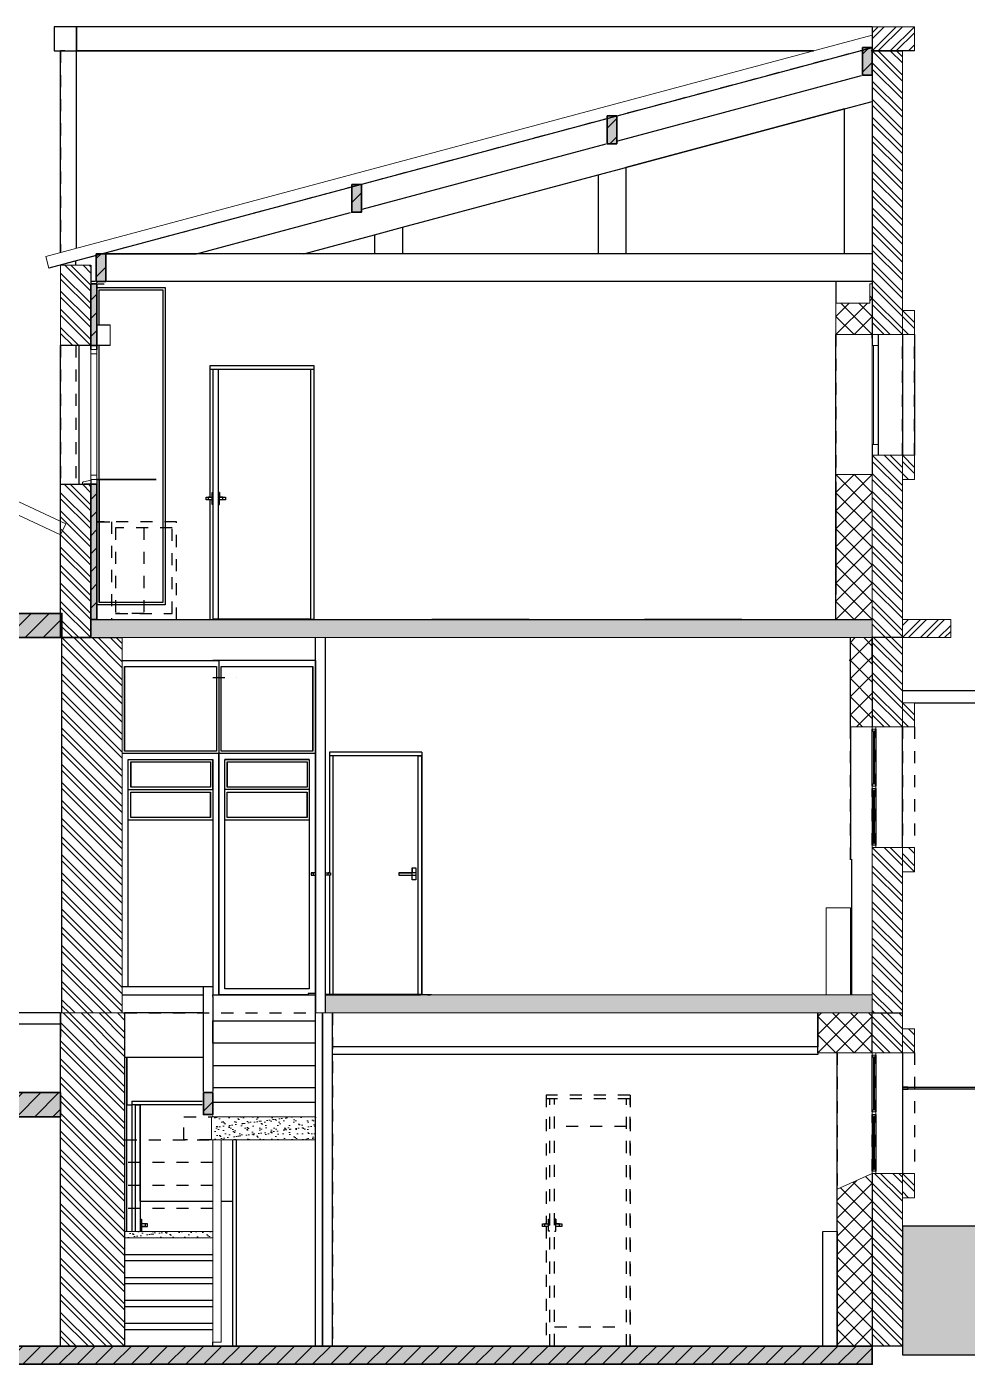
# Model space of a CAD drawing. Header units: metres. Extents: x -22.1 to 4.1, y -0.1 to 10.9.
# Drawn here: x -9.57 to -1.78, y -0.15 to 10.93 of the extents above; entities that cross this region are included whole.
import ezdxf

# ---------------------------------------------------------------- set-up
doc = ezdxf.new("R2010")
doc.units = ezdxf.units.M
doc.linetypes.add('DASH', pattern=[0.2, 0.1, -0.1])
for name, color, linetype in [('01_DALLE_INT-F', 7, 'CONTINUOUS'), ('01_DALLE_INT-R', 7, 'CONTINUOUS'), ('01_DALLE_INT-S', 7, 'CONTINUOUS'), ('01_DALLE_INT-S-SH', 7, 'CONTINUOUS'), ('02_MURS_MAISON-F', 7, 'CONTINUOUS'), ('02_MURS_MAISON-R', 7, 'CONTINUOUS'), ('02_MURS_MAISON-S', 7, 'CONTINUOUS'), ('02_MURS_MAISON-S-SH', 7, 'CONTINUOUS'), ('04_MENUISERIE-F', 7, 'CONTINUOUS'), ('04_MENUISERIE-R', 7, 'CONTINUOUS'), ('04_MENUISERIE-S', 7, 'CONTINUOUS'), ('06_CLOISON-F', 7, 'CONTINUOUS'), ('06_CLOISON-S', 7, 'CONTINUOUS'), ('07_DOUBLAGE-F', 7, 'CONTINUOUS'), ('07_DOUBLAGE-R', 7, 'CONTINUOUS'), ('07_DOUBLAGE-S', 7, 'CONTINUOUS'), ('07_DOUBLAGE-S-SH', 7, 'CONTINUOUS'), ('08_MEUBLES___SANITAIRE-F', 7, 'CONTINUOUS'), ('08_MEUBLES___SANITAIRE-R', 7, 'CONTINUOUS'), ('08_MEUBLES___SANITAIRE-S', 7, 'CONTINUOUS'), ('11_PLAFOND-F', 7, 'CONTINUOUS'), ('11_PLAFOND-R', 7, 'CONTINUOUS'), ('22_COUVERTURE-S', 7, 'CONTINUOUS'), ('23_TN-S', 7, 'CONTINUOUS'), ('23_TN-S-SF', 7, 'CONTINUOUS'), ('LAYER0-F', 7, 'CONTINUOUS'), ('LAYER0-R', 7, 'CONTINUOUS'), ('Z_01_TOITURE-F', 7, 'CONTINUOUS'), ('Z_01_TOITURE-S', 7, 'CONTINUOUS'), ('Z_01_TOITURE-S-SF', 7, 'CONTINUOUS'), ('Z_01_TOITURE-S-SH', 7, 'CONTINUOUS'), ('Z_02_R_0-F', 7, 'CONTINUOUS'), ('Z_02_R_0-S', 7, 'CONTINUOUS'), ('Z_02_R_0-S-SF', 7, 'CONTINUOUS'), ('Z_02_R_0-S-SH', 7, 'CONTINUOUS'), ('Z_03_R-1-R', 7, 'CONTINUOUS'), ('Z_03_R-1-S', 7, 'CONTINUOUS'), ('Z_03_R-1-S-SF', 7, 'CONTINUOUS'), ('Z_03_R-1-S-SH', 7, 'CONTINUOUS'), ('Z_04_EXT_-F', 7, 'CONTINUOUS'), ('Z_1_R+1-S', 7, 'CONTINUOUS'), ('Z_1_R+1-S-SF', 7, 'CONTINUOUS'), ('Z_1_R+1-S-SH', 7, 'CONTINUOUS')]:
    doc.layers.add(name, color=color, linetype=linetype)
pattern_1 = [(45, (0, 0), (-0.07499985, 0.07499985), [])]

msp = doc.modelspace()

# ---------------------------------------------------------------- hatches: boundary and pattern name
at = {"layer": '01_DALLE_INT-S-SH', "lineweight": 18}
h = msp.add_hatch(dxfattribs=at)
h.set_pattern_fill('ARCH screed', color=256, style=0, pattern_type=2)
h.set_pattern_definition([(37.5, (-9.036367, 5.87001), (-0.00240937, 0.0736971), [0, -0.0581369, 0, -0.0650215, 0, -0.06215293]), (7.5, (-9.03637, 5.87001), (0.0676903, 0.1079413), [0, -0.0313633, 0, -0.0523997, 0, -0.0200802]), (-32.5, (-9.08341, 5.87001), (0.11910956, 0.00021645), [0, -0.019124, 0, -0.0688463, 0, -0.0898827]), (-42.5, (-9.08341, 5.87001), (0.1149782, 0.0335693), [0, -0.009562, 0, -0.0451326, 0, -0.05163474])])
h.paths.add_polyline_path([(-9.036, 6.02), (-9.036, 5.87), (-2.566, 5.87), (-2.566, 6.02), (-8.986, 6.02)], flags=16)
h = msp.add_hatch(dxfattribs=at)
h.set_pattern_fill('ARCH screed', color=256, style=0, pattern_type=2)
h.set_pattern_definition([(37.5, (-7.096367, 2.76001), (-0.0024094, 0.0736971), [0, -0.0581369, 0, -0.0650215, 0, -0.0621529]), (7.5, (-7.09637, 2.76001), (0.0676903, 0.1079413), [0, -0.0313633, 0, -0.0523997, 0, -0.0200802]), (-32.5, (-7.14341, 2.76001), (0.1191096, 0.00021645), [0, -0.019124, 0, -0.0688463, 0, -0.0898827]), (-42.5, (-7.14341, 2.76001), (0.1149782, 0.0335693), [0, -0.009562, 0, -0.0451326, 0, -0.05163474])])
h.paths.add_polyline_path([(-7.096, 2.91), (-7.096, 2.76), (-2.566, 2.76), (-2.566, 2.91)], flags=16)
h = msp.add_hatch(dxfattribs=at)
h.set_pattern_fill('ARCH screed', color=256, style=0, pattern_type=2)
h.set_pattern_definition([(37.5, (-8.036367, 1.71001), (-0.0024094, 0.073697), [0, -0.058137, 0, -0.0650215, 0, -0.062153]), (7.5, (-8.03637, 1.71001), (0.06769, 0.107941), [0, -0.0313633, 0, -0.0523997, 0, -0.0200802]), (-32.5, (-8.08341, 1.71001), (0.1191096, 0.0002164), [0, -0.019124, 0, -0.0688463, 0, -0.0898827]), (-42.5, (-8.08341, 1.71001), (0.114978, 0.033569), [0, -0.009562, 0, -0.0451326, 0, -0.0516347])])
h.paths.add_polyline_path([(-8.036, 1.71), (-7.176, 1.71), (-7.176, 1.9), (-8.036, 1.9)], flags=16)
h = msp.add_hatch(dxfattribs=at)
h.set_pattern_fill('ARCH screed', color=256, style=0, pattern_type=2)
h.set_pattern_definition([(37.5, (-8.756367, 0.89689), (-0.0024094, 0.073697), [0, -0.058137, 0, -0.0650215, 0, -0.062153]), (7.5, (-8.75637, 0.89689), (0.06769, 0.107941), [0, -0.0313633, 0, -0.0523997, 0, -0.02008]), (-32.5, (-8.80341, 0.89689), (0.1191096, 0.0002164), [0, -0.019124, 0, -0.0688463, 0, -0.0898827]), (-42.5, (-8.80341, 0.89689), (0.114978, 0.033569), [0, -0.009562, 0, -0.0451326, 0, -0.0516347])])
h.paths.add_polyline_path([(-8.756, 0.95), (-8.756, 0.897), (-8.026, 0.897), (-8.026, 0.95)], flags=16)
at = {"layer": '02_MURS_MAISON-S-SH', "lineweight": 18}
h = msp.add_hatch(dxfattribs=at)
h.set_pattern_fill('NEN metselwerk van baksteen (arcering)', color=256, style=0, pattern_type=2)
h.set_pattern_definition([(45, (-2.56637, 10.73001), (-0.075, 0.075), []), (45, (-2.51637, 10.73001), (-0.075, 0.075), [])])
h.paths.add_polyline_path([(-2.566, 10.93), (-2.566, 10.73), (-2.216, 10.73), (-2.216, 10.93)], flags=16)
h = msp.add_hatch(dxfattribs=at)
h.set_pattern_fill('NEN metselwerk van baksteen (arcering)', color=256, style=0, pattern_type=2)
h.set_pattern_definition([(135, (-2.31637, 8.38001), (-0.075, -0.075), []), (135, (-2.31637, 8.43001), (-0.075, -0.075), [])])
h.paths.add_polyline_path([(-2.566, 8.38), (-2.316, 8.38), (-2.316, 10.73), (-2.566, 10.73)], flags=16)
h = msp.add_hatch(dxfattribs=at)
h.set_pattern_fill('NEN metselwerk van baksteen (arcering)', color=256, style=0, pattern_type=2)
h.set_pattern_definition([(135, (-9.03637, 8.29001), (-0.075, -0.075), []), (135, (-9.03637, 8.34001), (-0.075, -0.075), [])])
h.paths.add_polyline_path([(-9.286, 8.29), (-9.036, 8.29), (-9.036, 8.954), (-9.286, 8.954)], flags=16)
h = msp.add_hatch(dxfattribs=at)
h.set_pattern_fill('NEN metselwerk van baksteen (arcering)', color=256, style=0, pattern_type=2)
h.set_pattern_definition([(-45, (-2.31637, 8.58001), (0.075, 0.075), []), (-45, (-2.31637, 8.53001), (0.075, 0.075), [])])
h.paths.add_polyline_path([(-2.316, 8.58), (-2.316, 8.38), (-2.216, 8.38), (-2.216, 8.58)], flags=16)
h = msp.add_hatch(dxfattribs=at)
h.set_pattern_fill('NEN metselwerk van baksteen (arcering)', color=256, style=0, pattern_type=2)
h.set_pattern_definition([(-45, (-2.56637, 7.38001), (0.075, 0.075), []), (-45, (-2.56637, 7.33001), (0.075, 0.075), [])])
h.paths.add_polyline_path([(-2.566, 7.38), (-2.566, 5.87), (-2.316, 5.87), (-2.316, 7.38)], flags=16)
h = msp.add_hatch(dxfattribs=at)
h.set_pattern_fill('NEN metselwerk van baksteen (arcering)', color=256, style=0, pattern_type=2)
h.set_pattern_definition([(-45, (-2.31637, 7.38001), (0.075, 0.075), []), (-45, (-2.31637, 7.33001), (0.075, 0.075), [])])
h.paths.add_polyline_path([(-2.316, 7.38), (-2.316, 7.18), (-2.216, 7.18), (-2.216, 7.38)], flags=16)
h = msp.add_hatch(dxfattribs=at)
h.set_pattern_fill('NEN metselwerk van baksteen (arcering)', color=256, style=0, pattern_type=2)
h.set_pattern_definition([(135, (-9.03637, 5.87001), (-0.075, -0.075), []), (135, (-9.03637, 5.92001), (-0.075, -0.075), [])])
h.paths.add_polyline_path([(-9.286, 7.14), (-9.286, 6.72), (-9.286, 5.87), (-9.036, 5.87), (-9.036, 7.14)], flags=16)
h = msp.add_hatch(dxfattribs=at)
h.set_pattern_fill('NEN metselwerk van baksteen (arcering)', color=256, style=0, pattern_type=2)
h.set_pattern_definition([(45, (-2.31637, 5.87001), (-0.075, 0.075), []), (45, (-2.26637, 5.87001), (-0.075, 0.075), [])])
h.paths.add_polyline_path([(-2.316, 6.02), (-2.316, 5.87), (-1.916, 5.87), (-1.916, 6.02)], flags=16)
h = msp.add_hatch(dxfattribs=at)
h.set_pattern_fill('NEN metselwerk van baksteen (arcering)', color=256, style=0, pattern_type=2)
h.set_pattern_definition([(-45, (-9.27637, 5.87001), (0.075, 0.075), []), (-45, (-9.27637, 5.82001), (0.075, 0.075), [])])
h.paths.add_polyline_path([(-9.276, 5.87), (-9.276, 2.76), (-8.776, 2.76), (-8.776, 5.87)], flags=16)
h = msp.add_hatch(dxfattribs=at)
h.set_pattern_fill('NEN metselwerk van baksteen (arcering)', color=256, style=0, pattern_type=2)
h.set_pattern_definition([(135, (-2.31637, 5.13001), (-0.075, -0.075), []), (135, (-2.31637, 5.18001), (-0.075, -0.075), [])])
h.paths.add_polyline_path([(-2.566, 5.13), (-2.316, 5.13), (-2.316, 5.87), (-2.566, 5.87)], flags=16)
h = msp.add_hatch(dxfattribs=at)
h.set_pattern_fill('NEN metselwerk van baksteen (arcering)', color=256, style=0, pattern_type=2)
h.set_pattern_definition([(-45, (-2.31637, 5.33001), (0.075, 0.075), []), (-45, (-2.31637, 5.28001), (0.075, 0.075), [])])
h.paths.add_polyline_path([(-2.316, 5.33), (-2.316, 5.13), (-2.216, 5.13), (-2.216, 5.33)], flags=16)
h = msp.add_hatch(dxfattribs=at)
h.set_pattern_fill('NEN metselwerk van baksteen (arcering)', color=256, style=0, pattern_type=2)
h.set_pattern_definition([(-45, (-2.56637, 4.13001), (0.075, 0.075), []), (-45, (-2.56637, 4.08001), (0.075, 0.075), [])])
h.paths.add_polyline_path([(-2.566, 4.13), (-2.566, 2.76), (-2.316, 2.76), (-2.316, 4.13)], flags=16)
h = msp.add_hatch(dxfattribs=at)
h.set_pattern_fill('NEN metselwerk van baksteen (arcering)', color=256, style=0, pattern_type=2)
h.set_pattern_definition([(135, (-2.21637, 3.93001), (-0.075, -0.075), []), (135, (-2.21637, 3.98001), (-0.075, -0.075), [])])
h.paths.add_polyline_path([(-2.316, 3.93), (-2.216, 3.93), (-2.216, 4.13), (-2.316, 4.13)], flags=16)
h = msp.add_hatch(dxfattribs=at)
h.set_pattern_fill('NEN metselwerk van baksteen (arcering)', color=256, style=0, pattern_type=2)
h.set_pattern_definition([(135, (-8.75637, 1e-05), (-0.075, -0.075), []), (135, (-8.75637, 0.05001), (-0.075, -0.075), [])])
h.paths.add_polyline_path([(-9.286, 0), (-8.756, 0), (-8.756, 2.56), (-8.756, 2.76), (-9.286, 2.76), (-9.286, 2.56)], flags=16)
h = msp.add_hatch(dxfattribs=at)
h.set_pattern_fill('NEN metselwerk van baksteen (arcering)', color=256, style=0, pattern_type=2)
h.set_pattern_definition([(135, (-2.31637, 2.43001), (-0.075, -0.075), []), (135, (-2.31637, 2.48001), (-0.075, -0.075), [])])
h.paths.add_polyline_path([(-2.566, 2.43), (-2.316, 2.43), (-2.316, 2.76), (-2.566, 2.76)], flags=16)
h = msp.add_hatch(dxfattribs=at)
h.set_pattern_fill('NEN metselwerk van baksteen (arcering)', color=256, style=0, pattern_type=2)
h.set_pattern_definition([(135, (-2.21637, 2.43001), (-0.075, -0.075), []), (135, (-2.21637, 2.48001), (-0.075, -0.075), [])])
h.paths.add_polyline_path([(-2.316, 2.43), (-2.216, 2.43), (-2.216, 2.63), (-2.316, 2.63)], flags=16)
h = msp.add_hatch(dxfattribs=at)
h.set_pattern_fill('NEN metselwerk van baksteen (arcering)', color=256, style=0, pattern_type=2)
h.set_pattern_definition([(135, (-2.31637, 1e-05), (-0.075, -0.075), []), (135, (-2.31637, 0.05001), (-0.075, -0.075), [])])
h.paths.add_polyline_path([(-2.566, 0), (-2.316, 0), (-2.316, 1.43), (-2.566, 1.43)], flags=16)
h = msp.add_hatch(dxfattribs=at)
h.set_pattern_fill('NEN metselwerk van baksteen (arcering)', color=256, style=0, pattern_type=2)
h.set_pattern_definition([(-45, (-2.31637, 1.43001), (0.075, 0.075), []), (-45, (-2.31637, 1.38001), (0.075, 0.075), [])])
h.paths.add_polyline_path([(-2.316, 1.43), (-2.316, 1.23), (-2.216, 1.23), (-2.216, 1.43)], flags=16)
at = {"layer": '07_DOUBLAGE-S-SH', "lineweight": 18}
h = msp.add_hatch(dxfattribs=at)
h.set_pattern_fill('NEN loofhout', color=256, style=0, pattern_type=2)
h.set_pattern_definition([(45, (-2.86637, 8.38001), (-0.075, 0.075), []), (135, (-2.86637, 8.38001), (-0.075, -0.075), [])])
h.paths.add_polyline_path([(-2.866, 8.38), (-2.566, 8.38), (-2.566, 8.64), (-2.566, 8.8), (-2.586, 8.8), (-2.586, 8.64), (-2.866, 8.64)], flags=16)
h = msp.add_hatch(dxfattribs=at)
h.set_pattern_fill('NEN loofhout', color=256, style=0, pattern_type=2)
h.set_pattern_definition([(135, (-2.56637, 6.02001), (-0.075, -0.075), []), (225, (-2.56637, 6.02001), (0.075, -0.075), [])])
h.paths.add_polyline_path([(-2.866, 6.167), (-2.866, 6.02), (-2.566, 6.02), (-2.566, 7.22), (-2.566, 7.38), (-2.566, 7.22), (-2.866, 7.22), (-2.866, 7.16), (-2.866, 6.227)], flags=16)
h = msp.add_hatch(dxfattribs=at)
h.set_pattern_fill('NEN loofhout', color=256, style=0, pattern_type=2)
h.set_pattern_definition([(-45, (-2.74637, 5.68001), (0.075, 0.075), []), (45, (-2.74637, 5.68001), (-0.075, 0.075), [])])
h.paths.add_polyline_path([(-2.746, 5.68), (-2.746, 5.13), (-2.566, 5.13), (-2.566, 5.68), (-2.566, 5.87), (-2.746, 5.87)], flags=16)
h = msp.add_hatch(dxfattribs=at)
h.set_pattern_fill('NEN loofhout', color=256, style=0, pattern_type=2)
h.set_pattern_definition([(45, (-3.01637, 2.43001), (-0.075, 0.075), []), (135, (-3.01637, 2.43001), (-0.075, -0.075), [])])
h.paths.add_polyline_path([(-3.016, 2.43), (-2.566, 2.43), (-2.566, 2.48), (-2.566, 2.76), (-3.016, 2.76), (-3.016, 2.48)], flags=16)
h = msp.add_hatch(dxfattribs=at)
h.set_pattern_fill('NEN loofhout', color=256, style=0, pattern_type=2)
h.set_pattern_definition([(135, (-2.56637, 1e-05), (-0.075, -0.075), []), (225, (-2.56637, 1e-05), (0.075, -0.075), [])])
h.paths.add_polyline_path([(-2.856, 0), (-2.566, 0), (-2.566, 1.43), (-2.856, 1.3)], flags=16)
at = {"layer": '23_TN-S-SF', "true_color": 0xf5f5f5}
msp.add_hatch(color=7, dxfattribs=at).paths.add_polyline_path([(-2.316, -0.072), (4.143, -0.072), (4.143, 0.993), (-2.316, 0.993)], flags=16)
at = {"layer": 'Z_01_TOITURE-S-SF', "true_color": 0xf4f4f4}
for points in [[(-2.646, 10.758), (-2.646, 10.528), (-2.566, 10.528), (-2.566, 10.758)], [(-4.761, 10.191), (-4.761, 9.961), (-4.681, 9.961), (-4.681, 10.191)], [(-6.876, 9.624), (-6.876, 9.394), (-6.796, 9.394), (-6.796, 9.624)], [(-8.991, 9.05), (-8.991, 8.82), (-8.911, 8.82), (-8.911, 9.05)]]:
    msp.add_hatch(color=7, dxfattribs=at).paths.add_polyline_path(points, flags=16)
at = {"layer": 'Z_01_TOITURE-S-SH', "lineweight": 18, "true_color": 0x6e6e6e}
h = msp.add_hatch(dxfattribs=at)
h.set_pattern_fill('Skalp default', color=8, style=0, pattern_type=2)
h.set_pattern_definition(pattern_1)
h.paths.add_polyline_path([(-2.646, 10.758), (-2.646, 10.528), (-2.566, 10.528), (-2.566, 10.758)], flags=16)
h = msp.add_hatch(dxfattribs=at)
h.set_pattern_fill('Skalp default', color=8, style=0, pattern_type=2)
h.set_pattern_definition(pattern_1)
h.paths.add_polyline_path([(-4.761, 10.191), (-4.761, 9.961), (-4.681, 9.961), (-4.681, 10.191)], flags=16)
h = msp.add_hatch(dxfattribs=at)
h.set_pattern_fill('Skalp default', color=8, style=0, pattern_type=2)
h.set_pattern_definition(pattern_1)
h.paths.add_polyline_path([(-6.876, 9.624), (-6.876, 9.394), (-6.796, 9.394), (-6.796, 9.624)], flags=16)
h = msp.add_hatch(dxfattribs=at)
h.set_pattern_fill('Skalp default', color=8, style=0, pattern_type=2)
h.set_pattern_definition(pattern_1)
h.paths.add_polyline_path([(-8.991, 9.05), (-8.991, 8.82), (-8.911, 8.82), (-8.911, 9.05)], flags=16)
at = {"layer": 'Z_02_R_0-S-SF', "true_color": 0xf4f4f4}
for points in [[(-21.751, 1.9), (-9.286, 1.9), (-9.286, 2.1), (-21.751, 2.1)], [(-8.104, 2.1), (-8.104, 1.918), (-8.026, 1.918), (-8.026, 2.1)]]:
    msp.add_hatch(color=7, dxfattribs=at).paths.add_polyline_path(points, flags=16)
at = {"layer": 'Z_02_R_0-S-SH', "lineweight": 18, "true_color": 0x6e6e6e}
h = msp.add_hatch(dxfattribs=at)
h.set_pattern_fill('Skalp default', color=8, style=0, pattern_type=2)
h.set_pattern_definition(pattern_1)
h.paths.add_polyline_path([(-21.751, 1.9), (-9.286, 1.9), (-9.286, 2.1), (-21.751, 2.1)], flags=16)
h = msp.add_hatch(dxfattribs=at)
h.set_pattern_fill('Skalp default', color=8, style=0, pattern_type=2)
h.set_pattern_definition(pattern_1)
h.paths.add_polyline_path([(-8.104, 2.1), (-8.104, 1.918), (-8.026, 1.918), (-8.026, 2.1)], flags=16)
at = {"layer": 'Z_03_R-1-S-SF', "true_color": 0xf4f4f4}
msp.add_hatch(color=7, dxfattribs=at).paths.add_polyline_path([(-22.007, -0.15), (-2.566, -0.15), (-2.566, 0), (-7.036, 0), (-7.176, 0), (-8.736, 0), (-9.311, 0), (-22.007, 0)], flags=16)
at = {"layer": 'Z_03_R-1-S-SH', "lineweight": 18, "true_color": 0x6e6e6e}
h = msp.add_hatch(dxfattribs=at)
h.set_pattern_fill('Skalp default', color=8, style=0, pattern_type=2)
h.set_pattern_definition(pattern_1)
h.paths.add_polyline_path([(-22.007, -0.15), (-2.566, -0.15), (-2.566, 0), (-7.036, 0), (-7.176, 0), (-8.736, 0), (-9.311, 0), (-22.007, 0)], flags=16)
at = {"layer": 'Z_1_R+1-S-SF', "true_color": 0xf4f4f4}
for points in [[(-9.036, 8.8), (-9.036, 8.29), (-8.986, 8.29), (-8.986, 8.8)], [(-9.036, 6.02), (-8.986, 6.02), (-8.986, 7.14), (-9.036, 7.14)], [(-12.301, 6.07), (-12.301, 5.87), (-9.276, 5.87), (-9.276, 6.07)]]:
    msp.add_hatch(color=7, dxfattribs=at).paths.add_polyline_path(points, flags=16)
at = {"layer": 'Z_1_R+1-S-SH', "lineweight": 18, "true_color": 0x6e6e6e}
h = msp.add_hatch(dxfattribs=at)
h.set_pattern_fill('Skalp default', color=8, style=0, pattern_type=2)
h.set_pattern_definition(pattern_1)
h.paths.add_polyline_path([(-9.036, 8.8), (-9.036, 8.29), (-8.986, 8.29), (-8.986, 8.8)], flags=16)
h = msp.add_hatch(dxfattribs=at)
h.set_pattern_fill('Skalp default', color=8, style=0, pattern_type=2)
h.set_pattern_definition(pattern_1)
h.paths.add_polyline_path([(-9.036, 6.02), (-8.986, 6.02), (-8.986, 7.14), (-9.036, 7.14)], flags=16)
h = msp.add_hatch(dxfattribs=at)
h.set_pattern_fill('Skalp default', color=8, style=0, pattern_type=2)
h.set_pattern_definition(pattern_1)
h.paths.add_polyline_path([(-12.301, 6.07), (-12.301, 5.87), (-9.276, 5.87), (-9.276, 6.07)], flags=16)

# ---------------------------------------------------------------- linework, layer by layer
at = {"layer": '01_DALLE_INT-F', "color": 7}
for points in [[(-8.026, 2.897), (-8.026, 2.91)], [(-7.236, 2.91), (-7.976, 2.91)], [(-8.104, 2.76), (-8.756, 2.76)], [(-8.756, 0.76), (-8.026, 0.76)], [(-8.756, 0.709), (-8.026, 0.709)], [(-8.756, 0.57), (-8.026, 0.57)], [(-8.756, 0.519), (-8.026, 0.519)], [(-8.756, 0.38), (-8.026, 0.38)], [(-8.756, 0.329), (-8.026, 0.329)], [(-8.756, 0.19), (-8.026, 0.19)], [(-8.756, 0.139), (-8.026, 0.139)], [(-8.026, 0.009), (-8.026, 0.032)]]:
    msp.add_lwpolyline(points, dxfattribs=at)
at = {"layer": '01_DALLE_INT-R', "color": 7, "linetype": 'DASH'}
for points in [[(-8.265, 1.71), (-8.265, 1.9)], [(-8.265, 1.9), (-8.036, 1.9)], [(-8.756, 1.71), (-8.036, 1.71)], [(-8.036, 1.71), (-8.265, 1.71)], [(-8.026, 1.52), (-8.756, 1.52)], [(-8.026, 1.33), (-8.756, 1.33)], [(-8.026, 1.14), (-8.756, 1.14)]]:
    msp.add_lwpolyline(points, dxfattribs=at)
at = {"layer": '01_DALLE_INT-S', "lineweight": 0}
for points in [[(-9.036, 6.02), (-9.036, 5.87), (-2.566, 5.87), (-2.566, 6.02), (-8.986, 6.02)], [(-7.096, 2.91), (-7.096, 2.76), (-2.566, 2.76), (-2.566, 2.91)], [(-8.036, 1.71), (-7.176, 1.71), (-7.176, 1.9), (-8.036, 1.9)], [(-8.756, 0.95), (-8.756, 0.897), (-8.026, 0.897), (-8.026, 0.95)]]:
    msp.add_lwpolyline(points, close=True, dxfattribs=at)
at = {"layer": '02_MURS_MAISON-F', "color": 7}
for points in [[(-2.566, 10.93), (-9.34, 10.93)], [(-9.34, 10.93), (-9.34, 10.73)], [(-9.154, 9.095), (-9.154, 10.93)], [(-9.154, 10.93), (-9.154, 10.73)], [(-9.34, 10.73), (-3.052, 10.73)], [(-9.286, 9.059), (-9.286, 10.73)], [(-3.052, 10.73), (-9.154, 10.73)], [(-2.655, 10.73), (-2.665, 10.73)], [(-9.286, 8.954), (-9.286, 8.956)], [(-2.316, 8.38), (-2.316, 7.38)], [(-2.216, 8.38), (-2.216, 7.38)], [(-9.286, 7.14), (-9.286, 8.29)], [(-9.136, 8.29), (-9.136, 7.14)], [(-2.316, 4.13), (-2.316, 5.13)], [(-9.286, 2.76), (-12.452, 2.76)], [(-12.072, 2.67), (-9.286, 2.67)], [(-3.016, 2.48), (-7.037, 2.48)], [(-8.756, 2.395), (-8.104, 2.395)], [(-3.016, 2.415), (-7.037, 2.415)], [(-3.016, 2.43), (-3.016, 2.415)]]:
    msp.add_lwpolyline(points, dxfattribs=at)
at = {"layer": '02_MURS_MAISON-R', "color": 7, "linetype": 'DASH'}
for points in [[(-3.052, 10.73), (-9.286, 10.73)], [(-9.286, 10.73), (-9.286, 9.059)], [(-9.286, 9.059), (-9.286, 10.73)], [(-2.655, 10.73), (-2.665, 10.73)], [(-2.637, 10.73), (-2.646, 10.73)], [(-2.566, 10.73), (-2.575, 10.73)], [(-9.286, 8.956), (-9.286, 8.954)], [(-2.316, 7.38), (-2.316, 8.38)], [(-2.216, 7.38), (-2.216, 8.38)], [(-9.286, 8.29), (-9.286, 7.14)], [(-9.161, 8.29), (-9.161, 7.14)], [(-2.316, 5.13), (-2.316, 4.13)], [(-2.216, 5.13), (-2.216, 4.13)], [(-2.316, 2.43), (-2.316, 1.43)], [(-2.216, 2.43), (-2.216, 1.43)], [(-4.601, 1.82), (-5.196, 1.82)]]:
    msp.add_lwpolyline(points, dxfattribs=at)
at = {"layer": '02_MURS_MAISON-S', "lineweight": 0}
for points in [[(-2.566, 10.93), (-2.566, 10.73), (-2.216, 10.73), (-2.216, 10.93)], [(-2.566, 8.38), (-2.316, 8.38), (-2.316, 10.73), (-2.566, 10.73)], [(-9.286, 8.29), (-9.036, 8.29), (-9.036, 8.954), (-9.286, 8.954)], [(-2.316, 8.58), (-2.316, 8.38), (-2.216, 8.38), (-2.216, 8.58)], [(-2.566, 7.38), (-2.566, 5.87), (-2.316, 5.87), (-2.316, 7.38)], [(-2.316, 7.38), (-2.316, 7.18), (-2.216, 7.18), (-2.216, 7.38)], [(-9.286, 7.14), (-9.286, 6.72), (-9.286, 5.87), (-9.036, 5.87), (-9.036, 7.14)], [(-2.316, 6.02), (-2.316, 5.87), (-1.916, 5.87), (-1.916, 6.02)], [(-9.276, 5.87), (-9.276, 2.76), (-8.776, 2.76), (-8.776, 5.87)], [(-2.566, 5.13), (-2.316, 5.13), (-2.316, 5.87), (-2.566, 5.87)], [(-2.316, 5.33), (-2.316, 5.13), (-2.216, 5.13), (-2.216, 5.33)], [(-2.566, 4.13), (-2.566, 2.76), (-2.316, 2.76), (-2.316, 4.13)], [(-2.316, 3.93), (-2.216, 3.93), (-2.216, 4.13), (-2.316, 4.13)], [(-9.286, 0), (-8.756, 0), (-8.756, 2.56), (-8.756, 2.76), (-9.286, 2.76), (-9.286, 2.56)], [(-2.566, 2.43), (-2.316, 2.43), (-2.316, 2.76), (-2.566, 2.76)], [(-2.316, 2.43), (-2.216, 2.43), (-2.216, 2.63), (-2.316, 2.63)], [(-2.566, 0), (-2.316, 0), (-2.316, 1.43), (-2.566, 1.43)], [(-2.316, 1.43), (-2.316, 1.23), (-2.216, 1.23), (-2.216, 1.43)]]:
    msp.add_lwpolyline(points, close=True, dxfattribs=at)
at = {"layer": '04_MENUISERIE-F', "color": 7}
for points in [[(-2.516, 8.29), (-2.516, 7.47)], [(-8.051, 8.12), (-8.051, 7.032)], [(-7.186, 8.09), (-8.051, 8.09)], [(-8.022, 6.02), (-8.022, 8.09)], [(-7.981, 8.09), (-7.981, 6.022)], [(-7.216, 8.09), (-7.216, 6.02)], [(-8.986, 7.18), (-8.497, 7.18)], [(-8.497, 7.18), (-8.986, 7.18)], [(-8.922, 7.18), (-8.986, 7.18)], [(-8.822, 7.18), (-8.86, 7.18)], [(-8.081, 7.012), (-8.081, 7.032)], [(-8.081, 7.032), (-8.031, 7.032)], [(-8.031, 7.012), (-8.081, 7.012)], [(-8.061, 7.012), (-8.061, 7.032)], [(-8.051, 7.032), (-8.061, 7.032)], [(-8.031, 6.972), (-8.031, 7.072)], [(-8.031, 7.072), (-8.022, 7.072)], [(-8.031, 7.072), (-8.031, 7.032)], [(-7.971, 7.072), (-7.981, 7.072)], [(-7.971, 6.972), (-7.971, 7.072)], [(-7.971, 7.072), (-7.971, 7.032)], [(-7.971, 7.032), (-7.921, 7.032)], [(-7.942, 7.032), (-7.971, 7.032)], [(-7.921, 7.012), (-7.971, 7.012)], [(-7.942, 7.012), (-7.942, 7.032)], [(-7.921, 7.032), (-7.921, 7.012)], [(-8.022, 6.972), (-8.031, 6.972)], [(-7.981, 6.972), (-7.971, 6.972)], [(-7.216, 6.022), (-8.022, 6.022)], [(-7.216, 6.02), (-8.022, 6.02)], [(-7.191, 6.02), (-7.897, 6.02)], [(-7.218, 6.02), (-7.199, 6.02)], [(-5.406, 6.02), (-6.212, 6.02)], [(-5.486, 6.02), (-6.191, 6.02)], [(-5.426, 6.02), (-6.132, 6.02)], [(-5.513, 6.02), (-5.494, 6.02)], [(-5.453, 6.02), (-5.434, 6.02)], [(-5.437, 6.02), (-5.415, 6.02)], [(-3.646, 6.02), (-4.452, 6.02)], [(-3.677, 6.02), (-3.655, 6.02)], [(-2.566, 4.64), (-2.566, 5.11)], [(-2.536, 5.11), (-2.536, 4.64)], [(-7.061, 4.92), (-7.061, 3.922)], [(-6.296, 4.89), (-7.061, 4.89)], [(-7.031, 4.89), (-7.031, 2.91)], [(-6.326, 2.91), (-6.326, 4.89)], [(-6.326, 4.89), (-6.296, 4.89)], [(-6.296, 4.92), (-6.296, 2.91)], [(-6.296, 2.91), (-6.296, 4.89)], [(-2.566, 4.62), (-2.566, 4.15)], [(-2.536, 4.62), (-2.536, 4.15)], [(-7.176, 3.922), (-7.212, 3.922)], [(-7.212, 3.922), (-7.212, 3.902)], [(-7.212, 3.922), (-7.191, 3.922)], [(-7.212, 3.902), (-7.176, 3.902)], [(-7.191, 3.902), (-7.191, 3.922)], [(-7.096, 3.922), (-7.051, 3.922)], [(-7.051, 3.902), (-7.096, 3.902)], [(-7.071, 3.902), (-7.071, 3.922)], [(-7.061, 3.922), (-7.071, 3.922)], [(-7.051, 3.922), (-7.051, 3.902)], [(-6.346, 3.922), (-6.486, 3.922)], [(-6.486, 3.922), (-6.486, 3.902)], [(-6.486, 3.922), (-6.376, 3.922)], [(-6.486, 3.902), (-6.346, 3.902)], [(-6.376, 3.922), (-6.376, 3.962)], [(-6.376, 3.962), (-6.346, 3.962)], [(-6.376, 3.962), (-6.376, 3.922)], [(-6.376, 3.862), (-6.376, 3.922)], [(-6.346, 3.962), (-6.346, 3.862)], [(-6.346, 3.862), (-6.376, 3.862)], [(-6.307, 2.912), (-7.096, 2.912)], [(-7.096, 2.91), (-6.307, 2.91)], [(-7.061, 2.912), (-7.031, 2.912)], [(-7.031, 2.91), (-6.326, 2.91)], [(-6.216, 2.91), (-7.022, 2.91)], [(-6.891, 2.91), (-6.993, 2.91)], [(-6.247, 2.91), (-6.225, 2.91)], [(-2.566, 1.94), (-2.566, 2.41)], [(-2.536, 2.41), (-2.536, 1.94)], [(-8.696, 2.03), (-8.696, 0.95)], [(-8.113, 2), (-8.696, 2)], [(-8.666, 0.95), (-8.666, 2)], [(-8.666, 2), (-8.627, 2)], [(-8.627, 2), (-8.627, 0.95)], [(-8.627, 1.2), (-8.627, 2)], [(-2.566, 1.92), (-2.566, 1.45)], [(-2.536, 1.92), (-2.536, 1.45)], [(-7.862, 1.71), (-7.862, 0.009)], [(-8.627, 1.052), (-8.616, 1.052)], [(-8.616, 1.052), (-8.616, 0.952)], [(-8.566, 1.012), (-8.616, 1.012)], [(-8.586, 1.012), (-8.586, 0.992)], [(-8.566, 0.992), (-8.566, 1.012)], [(-8.616, 0.952), (-8.627, 0.952)], [(-8.616, 0.952), (-8.616, 0.992)], [(-8.616, 0.992), (-8.566, 0.992)], [(-8.586, 0.992), (-8.616, 0.992)]]:
    msp.add_lwpolyline(points, dxfattribs=at)
at = {"layer": '04_MENUISERIE-R', "color": 7, "linetype": 'DASH'}
for points in [[(-2.516, 8.29), (-2.516, 7.47)], [(-8.986, 7.18), (-8.496, 7.18)], [(-8.496, 7.18), (-8.821, 7.18)], [(-8.501, 7.18), (-8.496, 7.18)], [(-2.566, 4.64), (-2.566, 5.11)], [(-2.536, 4.64), (-2.536, 5.11)], [(-2.566, 4.15), (-2.566, 4.62)], [(-2.536, 4.15), (-2.536, 4.62)], [(-2.566, 1.94), (-2.566, 2.41)], [(-2.536, 1.94), (-2.536, 2.41)], [(-5.266, 2.08), (-5.266, 1.012)], [(-4.571, 2.05), (-5.266, 2.05)], [(-5.236, 0), (-5.236, 2.05)], [(-5.196, 0.002), (-5.196, 2.05)], [(-4.601, 0), (-4.601, 2.05)], [(-4.571, 2.08), (-4.571, 0)], [(-4.571, 0), (-4.571, 2.05)], [(-2.566, 1.45), (-2.566, 1.92)], [(-2.536, 1.45), (-2.536, 1.92)], [(-5.296, 0.992), (-5.296, 1.012)], [(-5.296, 1.012), (-5.246, 1.012)], [(-5.276, 0.992), (-5.276, 1.012)], [(-5.266, 1.012), (-5.276, 1.012)], [(-5.246, 0.952), (-5.246, 1.052)], [(-5.246, 1.052), (-5.236, 1.052)], [(-5.246, 1.052), (-5.246, 1.012)], [(-5.186, 1.052), (-5.196, 1.052)], [(-5.186, 0.952), (-5.186, 1.052)], [(-5.186, 1.052), (-5.186, 1.012)], [(-5.186, 1.012), (-5.136, 1.012)], [(-5.156, 1.012), (-5.186, 1.012)], [(-5.156, 0.992), (-5.156, 1.012)], [(-5.136, 1.012), (-5.136, 0.992)], [(-5.246, 0.992), (-5.296, 0.992)], [(-5.236, 0.952), (-5.246, 0.952)], [(-5.196, 0.952), (-5.186, 0.952)], [(-5.136, 0.992), (-5.186, 0.992)], [(-5.236, 0.002), (-4.601, 0.002)]]:
    msp.add_lwpolyline(points, dxfattribs=at)
at = {"layer": '04_MENUISERIE-S', "lineweight": 0}
for points in [[(-8.986, 8.29), (-8.876, 8.29), (-8.876, 8.46), (-8.986, 8.46)], [(-2.566, 8.35), (-2.566, 8.29), (-2.516, 8.29), (-2.516, 8.35), (-2.516, 8.38), (-2.566, 8.38)], [(-9.036, 8.255), (-8.986, 8.255), (-8.986, 8.29), (-9.036, 8.29)], [(-9.036, 8.255), (-9.036, 8.22), (-8.986, 8.22), (-8.986, 8.255)], [(-9.036, 8.22), (-9.036, 7.215), (-8.986, 7.215), (-8.986, 8.22)], [(-2.566, 8.29), (-2.566, 7.47), (-2.556, 7.47), (-2.556, 8.29)], [(-2.566, 7.41), (-2.566, 7.38), (-2.516, 7.38), (-2.516, 7.41), (-2.516, 7.47), (-2.566, 7.47)], [(-9.036, 7.215), (-9.036, 7.18), (-8.986, 7.18), (-8.986, 7.215)], [(-9.106, 7.14), (-9.094, 7.14), (-9.094, 7.143), (-9.036, 7.143), (-9.036, 7.175), (-9.094, 7.161), (-9.095, 7.16), (-9.097, 7.159), (-9.099, 7.159), (-9.1, 7.158), (-9.102, 7.157), (-9.103, 7.156), (-9.104, 7.155), (-9.105, 7.154), (-9.105, 7.152), (-9.106, 7.151), (-9.106, 7.15), (-9.106, 7.149)], [(-9.036, 7.14), (-8.986, 7.14), (-8.986, 7.18), (-9.036, 7.18)], [(-2.566, 5.13), (-2.566, 5.11), (-2.556, 5.09), (-2.566, 5.11), (-2.536, 5.11), (-2.546, 5.09), (-2.536, 5.11), (-2.536, 5.13)], [(-2.556, 5.09), (-2.556, 4.66), (-2.546, 4.66), (-2.546, 5.09)], [(-2.566, 4.64), (-2.566, 4.62), (-2.556, 4.6), (-2.566, 4.62), (-2.536, 4.62), (-2.546, 4.6), (-2.536, 4.62), (-2.536, 4.64), (-2.546, 4.66), (-2.536, 4.64), (-2.566, 4.64), (-2.556, 4.66)], [(-2.556, 4.6), (-2.556, 4.17), (-2.546, 4.17), (-2.546, 4.6)], [(-2.566, 4.13), (-2.536, 4.13), (-2.536, 4.15), (-2.546, 4.17), (-2.536, 4.15), (-2.566, 4.15), (-2.556, 4.17), (-2.566, 4.15)], [(-2.566, 2.43), (-2.566, 2.41), (-2.556, 2.39), (-2.566, 2.41), (-2.536, 2.41), (-2.546, 2.39), (-2.536, 2.41), (-2.536, 2.43)], [(-2.556, 2.39), (-2.556, 1.96), (-2.546, 1.96), (-2.546, 2.39)], [(-2.566, 1.94), (-2.566, 1.92), (-2.556, 1.9), (-2.566, 1.92), (-2.536, 1.92), (-2.546, 1.9), (-2.536, 1.92), (-2.536, 1.94), (-2.546, 1.96), (-2.536, 1.94), (-2.566, 1.94), (-2.556, 1.96)], [(-2.556, 1.9), (-2.556, 1.47), (-2.546, 1.47), (-2.546, 1.9)], [(-2.566, 1.43), (-2.536, 1.43), (-2.536, 1.45), (-2.546, 1.47), (-2.536, 1.45), (-2.566, 1.45), (-2.556, 1.47), (-2.566, 1.45)]]:
    msp.add_lwpolyline(points, close=True, dxfattribs=at)
at = {"layer": '06_CLOISON-F', "color": 7}
for points in [[(-9, 8.82), (-9.037, 8.82)], [(-8.986, 8.811), (-8.986, 8.809)], [(-8.978, 8.77), (-8.421, 8.77)], [(-8.421, 8.77), (-8.421, 6.14)], [(-2.866, 8.82), (-2.866, 8.64)], [(-8.966, 8.46), (-8.966, 8.75)], [(-8.966, 8.75), (-8.441, 8.75)], [(-8.441, 8.75), (-8.441, 6.16)], [(-8.966, 6.16), (-8.966, 8.29)], [(-7.186, 8.12), (-8.051, 8.12)], [(-7.186, 6.02), (-7.186, 8.12)], [(-8.966, 7.18), (-8.966, 6.16)], [(-8.051, 7.012), (-8.051, 6.02)], [(-8.421, 6.14), (-8.978, 6.14)], [(-8.441, 6.16), (-8.966, 6.16)], [(-7.176, 5.68), (-8.026, 5.68)], [(-8.026, 5.68), (-7.976, 5.68)], [(-7.976, 5.68), (-7.976, 2.91)], [(-2.746, 5.68), (-2.756, 5.68)], [(-8.756, 4.93), (-8.756, 5.63)], [(-8.756, 5.63), (-7.996, 5.63)], [(-8.756, 5.63), (-8.756, 4.93)], [(-7.996, 5.63), (-7.996, 4.93)], [(-7.956, 4.93), (-7.956, 5.63)], [(-7.956, 5.63), (-7.197, 5.63)], [(-7.197, 5.63), (-7.197, 4.93)], [(-7.197, 4.93), (-7.197, 5.63)], [(-7.176, 4.91), (-8.776, 4.91)], [(-7.996, 4.93), (-8.756, 4.93)], [(-7.976, 2.91), (-7.976, 4.91)], [(-7.197, 4.93), (-7.956, 4.93)], [(-6.296, 4.92), (-7.061, 4.92)], [(-8.726, 2.98), (-8.726, 4.86)], [(-8.726, 4.86), (-8.026, 4.86)], [(-8.706, 4.63), (-8.706, 4.84)], [(-8.706, 4.84), (-8.046, 4.84)], [(-8.706, 4.84), (-8.706, 4.63)], [(-8.046, 4.84), (-8.046, 4.63)], [(-8.026, 4.86), (-8.026, 2.96)], [(-8.026, 4.61), (-8.026, 4.86)], [(-7.927, 4.86), (-7.227, 4.86)], [(-7.927, 2.96), (-7.927, 4.86)], [(-7.227, 4.86), (-7.927, 4.86)], [(-7.906, 4.63), (-7.906, 4.84)], [(-7.906, 4.84), (-7.246, 4.84)], [(-7.906, 4.84), (-7.906, 4.63)], [(-7.246, 4.84), (-7.246, 4.63)], [(-7.227, 4.86), (-7.227, 2.96)], [(-8.726, 4.61), (-8.026, 4.61)], [(-8.046, 4.63), (-8.706, 4.63)], [(-8.706, 4.38), (-8.706, 4.59)], [(-8.706, 4.59), (-8.046, 4.59)], [(-8.046, 4.59), (-8.046, 4.38)], [(-8.046, 4.38), (-8.046, 4.59)], [(-7.227, 4.61), (-7.927, 4.61)], [(-7.246, 4.63), (-7.906, 4.63)], [(-7.906, 4.38), (-7.906, 4.59)], [(-7.906, 4.59), (-7.246, 4.59)], [(-7.246, 4.59), (-7.246, 4.38)], [(-7.246, 4.38), (-7.246, 4.59)], [(-8.726, 4.36), (-8.026, 4.36)], [(-8.046, 4.38), (-8.706, 4.38)], [(-7.927, 4.36), (-7.227, 4.36)], [(-7.246, 4.38), (-7.906, 4.38)], [(-2.737, 4.035), (-2.737, 2.91)], [(-7.061, 3.902), (-7.061, 2.91)], [(-8.026, 2.91), (-7.176, 2.91)], [(-7.964, 2.91), (-7.976, 2.91)], [(-7.227, 2.96), (-7.927, 2.96)], [(-7.176, 2.92), (-7.236, 2.92)], [(-7.236, 2.92), (-7.236, 2.91)], [(-8.026, 2.695), (-7.956, 2.695)], [(-8.737, 0.95), (-8.737, 2.395)], [(-8.737, 2.395), (-8.737, 2)], [(-8.737, 2), (-8.696, 2)], [(-8.696, 2.03), (-8.113, 2.03)], [(-8.026, 1.9), (-8.026, 1.909)], [(-7.832, 1.71), (-7.832, 0.009)]]:
    msp.add_lwpolyline(points, dxfattribs=at)
at = {"layer": '06_CLOISON-S', "lineweight": 0}
for points in [[(-7.176, 2.76), (-7.096, 2.76), (-7.096, 5.68), (-7.096, 5.87), (-7.176, 5.87), (-7.176, 5.68)], [(-7.176, 2.76), (-7.176, 0), (-7.119, 0), (-7.119, 2.76)], [(-7.119, 2.76), (-7.119, 2.48), (-7.119, 0), (-7.036, 0), (-7.036, 2.48), (-7.036, 2.76)], [(-8.026, 0.032), (-7.956, 0.032), (-7.956, 1.71), (-8.026, 1.71)]]:
    msp.add_lwpolyline(points, close=True, dxfattribs=at)
at = {"layer": '07_DOUBLAGE-F', "color": 7}
for points in [[(-2.866, 7.22), (-2.866, 8.38)], [(-2.746, 5.13), (-2.746, 4.03)], [(-2.856, 1.3), (-2.856, 2.43)]]:
    msp.add_lwpolyline(points, dxfattribs=at)
at = {"layer": '07_DOUBLAGE-R', "color": 7, "linetype": 'DASH'}
for points in [[(-8.978, 8.8), (-8.926, 8.8)], [(-2.866, 8.38), (-2.866, 7.22)], [(-2.746, 4.03), (-2.746, 5.13)], [(-8.756, 2.76), (-7.176, 2.76)], [(-3.016, 2.48), (-7.036, 2.48)], [(-2.856, 2.43), (-2.856, 1.3)], [(-4.571, 2.08), (-5.266, 2.08)], [(-5.266, 0.992), (-5.266, 0)]]:
    msp.add_lwpolyline(points, dxfattribs=at)
at = {"layer": '07_DOUBLAGE-S', "lineweight": 0}
for points in [[(-2.866, 8.38), (-2.566, 8.38), (-2.566, 8.64), (-2.566, 8.8), (-2.586, 8.8), (-2.586, 8.64), (-2.866, 8.64)], [(-2.866, 6.167), (-2.866, 6.02), (-2.566, 6.02), (-2.566, 7.22), (-2.566, 7.38), (-2.566, 7.22), (-2.866, 7.22), (-2.866, 7.16), (-2.866, 6.227)], [(-2.746, 5.68), (-2.746, 5.13), (-2.566, 5.13), (-2.566, 5.68), (-2.566, 5.87), (-2.746, 5.87)], [(-3.016, 2.43), (-2.566, 2.43), (-2.566, 2.48), (-2.566, 2.76), (-3.016, 2.76), (-3.016, 2.48)], [(-2.856, 0), (-2.566, 0), (-2.566, 1.43), (-2.856, 1.3)]]:
    msp.add_lwpolyline(points, close=True, dxfattribs=at)
at = {"layer": '08_MEUBLES___SANITAIRE-F', "color": 7}
for points in [[(-8.627, 1.2), (-8.026, 1.2)], [(-7.956, 1.2), (-7.862, 1.2)]]:
    msp.add_lwpolyline(points, dxfattribs=at)
at = {"layer": '08_MEUBLES___SANITAIRE-R', "color": 7, "linetype": 'DASH'}
for points in [[(-8.326, 6.83), (-8.978, 6.83)], [(-8.978, 6.83), (-8.866, 6.83)], [(-8.866, 6.83), (-8.866, 6.02)], [(-8.362, 6.78), (-8.831, 6.78)], [(-8.831, 6.78), (-8.831, 6.07)], [(-8.596, 6.78), (-8.596, 6.07)], [(-8.362, 6.07), (-8.362, 6.78)], [(-8.326, 6.02), (-8.326, 6.83)], [(-8.831, 6.07), (-8.362, 6.07)], [(-8.596, 6.07), (-8.831, 6.07)]]:
    msp.add_lwpolyline(points, dxfattribs=at)
at = {"layer": '08_MEUBLES___SANITAIRE-S', "lineweight": 0}
for points in [[(-2.946, 2.91), (-2.746, 2.91), (-2.746, 3.63), (-2.946, 3.63)], [(-2.976, 0.95), (-2.976, 0.812), (-2.976, 0.322), (-2.976, 0), (-2.856, 0), (-2.856, 0.95)]]:
    msp.add_lwpolyline(points, close=True, dxfattribs=at)
at = {"layer": '11_PLAFOND-F', "color": 7}
for points in [[(-2.566, 8.82), (-2.866, 8.82)], [(-8.776, 5.68), (-8.026, 5.68)]]:
    msp.add_lwpolyline(points, dxfattribs=at)
at = {"layer": '11_PLAFOND-R', "color": 7, "linetype": 'DASH'}
msp.add_lwpolyline([(-8.026, 5.54), (-7.826, 5.54)], dxfattribs=at)
at = {"layer": '22_COUVERTURE-S', "lineweight": 0}
for points in [[(-9.409, 9.026), (-9.383, 8.93), (-2.566, 10.756), (-2.566, 10.758), (-2.566, 10.765), (-2.566, 10.86)], [(-15.653, 9.813), (-15.647, 9.7), (-9.286, 6.72), (-9.244, 6.811)]]:
    msp.add_lwpolyline(points, close=True, dxfattribs=at)
at = {"layer": '23_TN-S'}
msp.add_lwpolyline([(-2.316, -0.072), (4.143, -0.072), (4.143, 0.993), (-2.316, 0.993)], close=True, dxfattribs=at)
at = {"layer": 'LAYER0-F', "color": 7}
for points in [[(-2.566, 10.93), (-2.566, 8.29)], [(-2.566, 10.86), (-2.566, 10.756)], [(-2.566, 10.756), (-9.383, 8.93)], [(-2.216, 10.73), (-2.566, 10.73)], [(-2.566, 10.73), (-2.316, 10.73)], [(-9.037, 8.954), (-9.037, 8.255)], [(-2.566, 8.8), (-2.566, 8.38)], [(-8.986, 8.46), (-8.876, 8.46)], [(-2.566, 8.35), (-2.566, 8.38)], [(-2.516, 8.38), (-2.516, 8.29)], [(-9.037, 8.29), (-9.286, 8.29)], [(-9.037, 8.255), (-9.037, 8.29)], [(-8.876, 8.29), (-8.986, 8.29)], [(-8.986, 8.29), (-8.986, 8.255)], [(-8.986, 8.255), (-8.986, 8.29)], [(-2.566, 7.47), (-2.566, 7.22)], [(-2.516, 7.47), (-2.516, 7.38)], [(-2.866, 6.02), (-2.866, 7.22)], [(-9.286, 5.87), (-9.286, 7.14)], [(-9.286, 7.14), (-9.037, 7.14)], [(-9.037, 7.142), (-9.094, 7.142)], [(-9.037, 7.18), (-9.037, 5.87)], [(-9.037, 7.18), (-9.037, 7.14)], [(-9.037, 7.175), (-9.037, 7.142)], [(-9.037, 5.87), (-9.037, 7.14)], [(-8.986, 7.18), (-8.986, 7.14)], [(-2.866, 7.16), (-2.866, 6.227)], [(-9.037, 6.02), (-9.037, 5.87)], [(-8.986, 6.02), (-2.566, 6.02)], [(-9.037, 5.87), (-9.286, 5.87)], [(-9.277, 2.76), (-9.277, 5.87)], [(-9.277, 5.87), (-8.776, 5.87)], [(-7.176, 0), (-7.176, 5.87)], [(-7.096, 5.87), (-7.096, 2.76)], [(-2.746, 5.13), (-2.746, 5.87)], [(-2.316, 5.87), (-2.566, 5.87)], [(-2.566, 5.87), (-2.566, 5.13)], [(-2.566, 5.68), (-2.566, 5.87)], [(-7.176, 5.68), (-7.176, 2.76)], [(-2.556, 5.09), (-2.566, 5.11)], [(-2.547, 5.09), (-2.536, 5.11)], [(-2.566, 4.64), (-2.556, 4.66)], [(-2.547, 4.66), (-2.536, 4.64)], [(-2.556, 4.6), (-2.566, 4.62)], [(-2.547, 4.6), (-2.536, 4.62)], [(-2.556, 4.17), (-2.566, 4.15)], [(-2.547, 4.17), (-2.536, 4.15)], [(-9.286, 0), (-9.286, 2.76)], [(-9.286, 2.76), (-9.286, 2.56)], [(-8.756, 2.76), (-8.756, 0.897)], [(-7.119, 2.76), (-7.119, 0)], [(-7.119, 0), (-7.119, 2.76)], [(-7.119, 0), (-7.119, 2.76)], [(-7.037, 2.76), (-7.037, 0)], [(-3.016, 2.43), (-3.016, 2.76)], [(-3.016, 2.76), (-3.016, 2.48)], [(-2.566, 2.43), (-2.566, 2.76)], [(-2.566, 2.76), (-2.316, 2.76)], [(-2.556, 2.39), (-2.566, 2.41)], [(-2.547, 2.39), (-2.536, 2.41)], [(-2.316, 2.145), (-2.316, 1.43)], [(-0.676, 2.13), (-2.316, 2.13)], [(-2.316, 2.13), (-2.272, 2.13)], [(-2.272, 2.145), (-2.272, 2.13)], [(-2.566, 1.94), (-2.556, 1.96)], [(-2.556, 1.9), (-2.566, 1.92)], [(-2.547, 1.96), (-2.536, 1.94)], [(-2.547, 1.9), (-2.536, 1.92)], [(-2.556, 1.47), (-2.566, 1.45)], [(-2.547, 1.47), (-2.536, 1.45)], [(-2.566, 1.43), (-2.566, 0)], [(-2.856, 0), (-2.856, 1.3)], [(-8.756, 0.896), (-8.756, 0)], [(-2.976, 0), (-2.976, 0.95)], [(-2.856, 0.95), (-2.856, 0)], [(-2.316, 0), (-22.007, 0)]]:
    msp.add_lwpolyline(points, dxfattribs=at)
at = {"layer": 'LAYER0-R', "color": 7, "linetype": 'DASH'}
for points in [[(-2.566, 10.93), (-2.566, 8.29)], [(-2.566, 10.86), (-2.566, 10.757)], [(-2.566, 10.757), (-9.383, 8.93)], [(-2.216, 10.73), (-2.566, 10.73)], [(-2.566, 10.73), (-2.316, 10.73)], [(-9.036, 8.954), (-9.036, 8.255)], [(-2.566, 8.8), (-2.566, 8.38)], [(-8.986, 8.46), (-8.876, 8.46)], [(-2.566, 8.35), (-2.566, 8.38)], [(-2.516, 8.38), (-2.516, 8.29)], [(-9.036, 8.29), (-9.286, 8.29)], [(-9.036, 8.255), (-9.036, 8.29)], [(-8.876, 8.29), (-8.986, 8.29)], [(-8.986, 8.29), (-8.986, 8.255)], [(-8.986, 8.255), (-8.986, 8.29)], [(-2.566, 7.47), (-2.566, 7.22)], [(-2.516, 7.47), (-2.516, 7.38)], [(-2.866, 6.02), (-2.866, 7.22)], [(-9.286, 5.87), (-9.286, 7.14)], [(-9.286, 7.14), (-9.036, 7.14)], [(-9.036, 7.142), (-9.094, 7.142)], [(-9.036, 7.18), (-9.036, 5.87)], [(-9.036, 7.18), (-9.036, 7.14)], [(-9.036, 7.175), (-9.036, 7.142)], [(-9.036, 5.87), (-9.036, 7.14)], [(-8.986, 7.18), (-8.986, 7.14)], [(-2.866, 7.16), (-2.866, 6.227)], [(-9.036, 6.02), (-9.036, 5.87)], [(-8.986, 6.02), (-2.566, 6.02)], [(-9.036, 5.87), (-9.286, 5.87)], [(-9.276, 2.76), (-9.276, 5.87)], [(-9.276, 5.87), (-8.776, 5.87)], [(-7.176, 0), (-7.176, 5.87)], [(-7.096, 5.87), (-7.096, 2.76)], [(-2.746, 5.13), (-2.746, 5.87)], [(-2.316, 5.87), (-2.566, 5.87)], [(-2.566, 5.87), (-2.566, 5.13)], [(-2.566, 5.68), (-2.566, 5.87)], [(-7.176, 5.68), (-7.176, 2.76)], [(-2.556, 5.09), (-2.566, 5.11)], [(-2.546, 5.09), (-2.536, 5.11)], [(-2.566, 4.64), (-2.556, 4.66)], [(-2.546, 4.66), (-2.536, 4.64)], [(-2.556, 4.6), (-2.566, 4.62)], [(-2.546, 4.6), (-2.536, 4.62)], [(-2.556, 4.17), (-2.566, 4.15)], [(-2.546, 4.17), (-2.536, 4.15)], [(-9.286, 0), (-9.286, 2.76)], [(-9.286, 2.76), (-9.286, 2.56)], [(-8.756, 2.76), (-8.756, 0)], [(-7.119, 2.76), (-7.119, 0)], [(-7.119, 0), (-7.119, 2.76)], [(-7.119, 0), (-7.119, 2.76)], [(-7.036, 2.76), (-7.036, 0)], [(-3.016, 2.43), (-3.016, 2.76)], [(-3.016, 2.76), (-3.016, 2.48)], [(-2.566, 2.43), (-2.566, 2.76)], [(-2.566, 2.76), (-2.316, 2.76)], [(-2.556, 2.39), (-2.566, 2.41)], [(-2.546, 2.39), (-2.536, 2.41)], [(-2.566, 1.94), (-2.556, 1.96)], [(-2.556, 1.9), (-2.566, 1.92)], [(-2.546, 1.96), (-2.536, 1.94)], [(-2.546, 1.9), (-2.536, 1.92)], [(-2.556, 1.47), (-2.566, 1.45)], [(-2.546, 1.47), (-2.536, 1.45)], [(-2.566, 1.43), (-2.566, 0)], [(-2.856, 0), (-2.856, 1.3)], [(-2.976, 0), (-2.976, 0.95)], [(-2.856, 0.95), (-2.856, 0)], [(-2.316, 0), (-22.007, 0)]]:
    msp.add_lwpolyline(points, dxfattribs=at)
at = {"layer": 'Z_01_TOITURE-F', "color": 7}
for points in [[(-4.673, 9.985), (-2.655, 10.525)], [(-7.273, 9.05), (-6.686, 9.207), (-6.456, 9.269), (-4.836, 9.703), (-4.606, 9.764), (-2.796, 10.249), (-2.566, 10.311)], [(-2.796, 10.249), (-4.606, 9.764)], [(-2.796, 9.05), (-2.796, 10.249)], [(-6.788, 9.418), (-4.77, 9.959)], [(-4.606, 9.764), (-4.606, 9.05)], [(-4.836, 9.703), (-4.836, 9.05)], [(-8.161, 9.05), (-6.885, 9.392)], [(-6.686, 9.207), (-6.686, 9.05)], [(-6.456, 9.269), (-6.456, 9.05)], [(-9.161, 8.954), (-9.161, 8.989)], [(-2.566, 9.05), (-8.903, 9.05)], [(-8.903, 9.05), (-8.161, 9.05)], [(-2.866, 8.82), (-8.903, 8.82)]]:
    msp.add_lwpolyline(points, dxfattribs=at)
at = {"layer": 'Z_01_TOITURE-S', "lineweight": 35}
for points in [[(-2.646, 10.758), (-2.646, 10.528), (-2.566, 10.528), (-2.566, 10.758)], [(-4.761, 10.191), (-4.761, 9.961), (-4.681, 9.961), (-4.681, 10.191)], [(-6.876, 9.624), (-6.876, 9.394), (-6.796, 9.394), (-6.796, 9.624)], [(-8.991, 9.05), (-8.991, 8.82), (-8.911, 8.82), (-8.911, 9.05)]]:
    msp.add_lwpolyline(points, close=True, dxfattribs=at)
at = {"layer": 'Z_02_R_0-F', "color": 7}
for points in [[(-8.776, 2.98), (-8.026, 2.98)], [(-8.776, 2.91), (-8.104, 2.91)], [(-8.104, 2.109), (-8.104, 2.98)], [(-8.026, 2.96), (-8.026, 2.91)], [(-8.026, 2.897), (-8.026, 2.109)], [(-8.026, 2.51), (-8.026, 2.695)], [(-7.956, 2.695), (-7.176, 2.695)], [(-7.176, 2.51), (-8.026, 2.51)], [(-8.026, 2.325), (-7.176, 2.325)], [(-7.176, 2.14), (-8.026, 2.14)], [(-8.018, 2.02), (-7.176, 2.02)]]:
    msp.add_lwpolyline(points, dxfattribs=at)
at = {"layer": 'Z_02_R_0-S', "lineweight": 35}
for points in [[(-21.751, 1.9), (-9.286, 1.9), (-9.286, 2.1), (-21.751, 2.1)], [(-8.104, 2.1), (-8.104, 1.918), (-8.026, 1.918), (-8.026, 2.1)]]:
    msp.add_lwpolyline(points, close=True, dxfattribs=at)
at = {"layer": 'Z_03_R-1-R', "color": 7, "linetype": 'DASH'}
msp.add_lwpolyline([(-5.196, 0.16), (-4.601, 0.16)], dxfattribs=at)
at = {"layer": 'Z_03_R-1-S', "lineweight": 35}
msp.add_lwpolyline([(-22.007, -0.15), (-2.566, -0.15), (-2.566, 0), (-7.036, 0), (-7.176, 0), (-8.736, 0), (-9.311, 0), (-22.007, 0)], close=True, dxfattribs=at)
at = {"layer": 'Z_04_EXT_-F', "color": 7}
for points in [[(0.993, 5.43), (-2.316, 5.43)], [(-2.216, 5.33), (0.993, 5.33)], [(-2.316, 2.43), (-2.316, 2.145)], [(-2.316, 2.145), (-0.676, 2.145)], [(-2.272, 2.145), (-2.316, 2.145)]]:
    msp.add_lwpolyline(points, dxfattribs=at)
at = {"layer": 'Z_1_R+1-S', "lineweight": 35}
for points in [[(-9.036, 8.8), (-9.036, 8.29), (-8.986, 8.29), (-8.986, 8.8)], [(-9.036, 6.02), (-8.986, 6.02), (-8.986, 7.14), (-9.036, 7.14)], [(-12.301, 6.07), (-12.301, 5.87), (-9.276, 5.87), (-9.276, 6.07)]]:
    msp.add_lwpolyline(points, close=True, dxfattribs=at)

doc.saveas('drawing.dxf')
